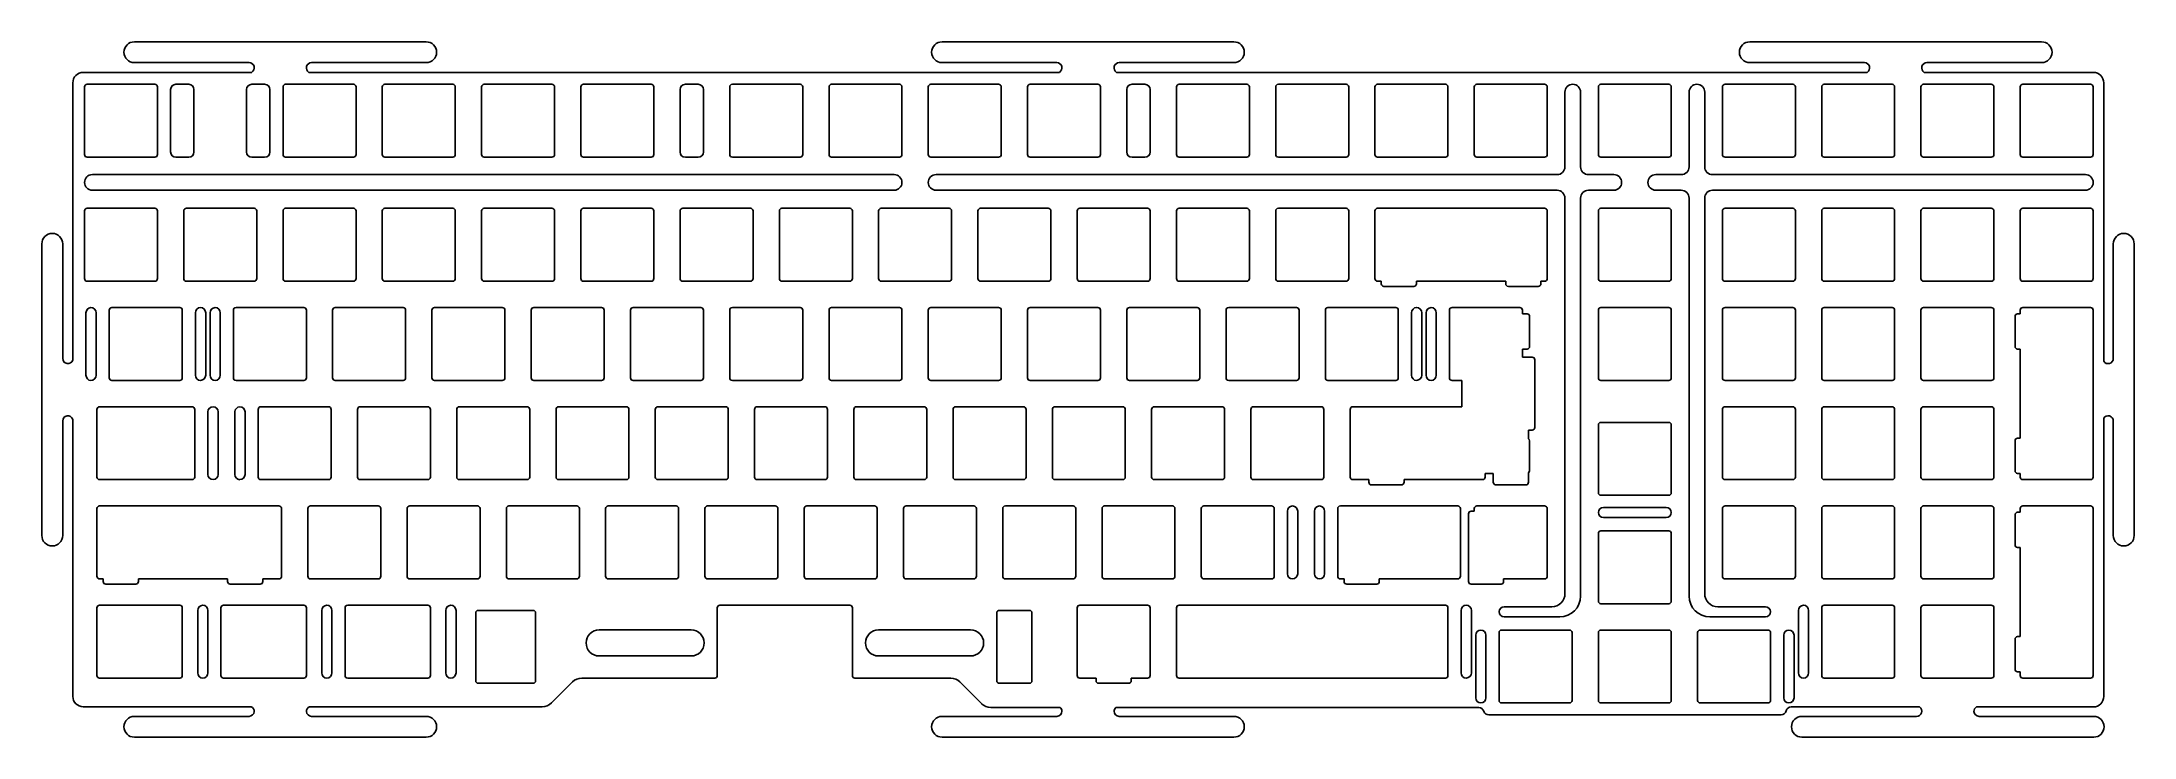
# Model space of a CAD drawing. Header units: millimetres. Extents: x -6 to 396, y -2 to 132.
import ezdxf

# ---------------------------------------------------------------- set-up
doc = ezdxf.new("R2010")
doc.units = ezdxf.units.MM
doc.header["$MEASUREMENT"] = 0

msp = doc.modelspace()

# ---------------------------------------------------------------- linework, layer by layer
at = {"color": 41, "true_color": 0xf4e5a7}
for p, q in [((67.98, 131.66), (11.98, 131.66)), ((222.98, 131.66), (166.98, 131.66)), ((377.98, 131.66), (321.98, 131.66)), ((2.17, 125.8), (34.49, 125.8)), ((33.98, 127.66), (11.98, 127.66)), ((45.48, 125.8), (189.49, 125.8)), ((67.98, 127.66), (45.98, 127.66)), ((188.98, 127.66), (166.98, 127.66)), ((200.48, 125.8), (344.49, 125.8)), ((222.98, 127.66), (200.98, 127.66)), ((343.98, 127.66), (321.98, 127.66)), ((355.48, 125.8), (387.91, 125.8)), ((377.98, 127.66), (355.98, 127.66)), ((0.17, 123.8), (0.17, 70.56)), ((2.41, 110.01), (2.41, 123.01)), ((2.91, 123.51), (15.91, 123.51)), ((16.41, 123.01), (16.41, 110.01)), ((18.93, 110.51), (18.93, 122.51)), ((19.93, 123.51), (22.41, 123.51)), ((23.41, 122.51), (23.41, 110.51)), ((33.51, 110.51), (33.51, 122.51)), ((34.51, 123.51), (36.98, 123.51)), ((37.98, 122.51), (37.98, 110.51)), ((40.51, 110.01), (40.51, 123.01)), ((41.01, 123.51), (54.01, 123.51)), ((54.51, 123.01), (54.51, 110.01)), ((59.56, 110.01), (59.56, 123.01)), ((60.06, 123.51), (73.06, 123.51)), ((73.56, 123.01), (73.56, 110.01)), ((78.61, 110.01), (78.61, 123.01)), ((79.11, 123.51), (92.11, 123.51)), ((92.61, 123.01), (92.61, 110.01)), ((97.66, 110.01), (97.66, 123.01)), ((98.16, 123.51), (111.16, 123.51)), ((111.66, 123.01), (111.66, 110.01)), ((116.71, 110.51), (116.71, 122.51)), ((117.71, 123.51), (120.18, 123.51)), ((121.18, 122.51), (121.18, 110.51)), ((126.23, 110.01), (126.23, 123.01)), ((126.73, 123.51), (139.73, 123.51)), ((140.23, 123.01), (140.23, 110.01)), ((145.28, 110.01), (145.28, 123.01)), ((145.78, 123.51), (158.78, 123.51)), ((159.28, 123.01), (159.28, 110.01)), ((164.33, 110.01), (164.33, 123.01)), ((164.83, 123.51), (177.83, 123.51)), ((178.33, 123.01), (178.33, 110.01)), ((183.38, 110.01), (183.38, 123.01)), ((183.88, 123.51), (196.88, 123.51)), ((197.38, 123.01), (197.38, 110.01)), ((202.43, 110.51), (202.43, 122.51)), ((203.43, 123.51), (205.91, 123.51)), ((206.91, 122.51), (206.91, 110.51)), ((211.96, 110.01), (211.96, 123.01)), ((212.46, 123.51), (225.46, 123.51)), ((225.96, 123.01), (225.96, 110.01)), ((231.01, 110.01), (231.01, 123.01)), ((231.51, 123.51), (244.51, 123.51)), ((245.01, 123.01), (245.01, 110.01)), ((250.06, 110.01), (250.06, 123.01)), ((250.56, 123.51), (263.56, 123.51)), ((264.06, 123.01), (264.06, 110.01)), ((269.11, 110.01), (269.11, 123.01)), ((269.61, 123.51), (282.61, 123.51)), ((283.11, 123.01), (283.11, 110.01)), ((286.51, 107.66), (286.51, 122.01)), ((289.51, 122.01), (289.51, 107.66)), ((292.92, 110.01), (292.92, 123.01)), ((293.42, 123.51), (306.42, 123.51)), ((306.92, 123.01), (306.92, 110.01)), ((310.33, 107.66), (310.33, 122.01)), ((313.33, 122.01), (313.33, 107.66)), ((316.73, 110.01), (316.73, 123.01)), ((317.23, 123.51), (330.23, 123.51)), ((330.73, 123.01), (330.73, 110.01)), ((335.78, 110.01), (335.78, 123.01)), ((336.28, 123.51), (349.28, 123.51)), ((349.78, 123.01), (349.78, 110.01)), ((354.83, 110.01), (354.83, 123.01)), ((355.33, 123.51), (368.33, 123.51)), ((368.83, 123.01), (368.83, 110.01)), ((373.88, 110.01), (373.88, 123.01)), ((374.38, 123.51), (387.38, 123.51)), ((387.88, 123.01), (387.88, 110.01)), ((389.91, 123.8), (389.91, 70.32)), ((15.91, 109.51), (2.91, 109.51)), ((22.41, 109.51), (19.93, 109.51)), ((36.98, 109.51), (34.51, 109.51)), ((54.01, 109.51), (41.01, 109.51)), ((73.06, 109.51), (60.06, 109.51)), ((92.11, 109.51), (79.11, 109.51)), ((111.16, 109.51), (98.16, 109.51)), ((120.18, 109.51), (117.71, 109.51)), ((139.73, 109.51), (126.73, 109.51)), ((158.78, 109.51), (145.78, 109.51)), ((177.83, 109.51), (164.83, 109.51)), ((196.88, 109.51), (183.88, 109.51)), ((205.91, 109.51), (203.43, 109.51)), ((225.46, 109.51), (212.46, 109.51)), ((244.51, 109.51), (231.51, 109.51)), ((263.56, 109.51), (250.56, 109.51)), ((282.61, 109.51), (269.61, 109.51)), ((306.42, 109.51), (293.42, 109.51)), ((330.23, 109.51), (317.23, 109.51)), ((349.28, 109.51), (336.28, 109.51)), ((368.33, 109.51), (355.33, 109.51)), ((387.38, 109.51), (374.38, 109.51)), ((3.91, 106.16), (157.78, 106.16)), ((165.83, 106.16), (285.01, 106.16)), ((291.01, 106.16), (295.89, 106.16)), ((303.94, 106.16), (308.83, 106.16)), ((314.83, 106.16), (386.38, 106.16)), ((157.78, 103.16), (3.91, 103.16)), ((285.01, 103.16), (165.83, 103.16)), ((286.51, 25.71), (286.51, 101.66)), ((289.51, 101.66), (289.51, 25.26)), ((295.89, 103.16), (291.01, 103.16)), ((308.83, 103.16), (303.94, 103.16)), ((310.33, 25.26), (310.33, 101.66)), ((313.33, 101.66), (313.33, 25.71)), ((386.38, 103.16), (314.83, 103.16)), ((2.41, 86.2), (2.41, 99.2)), ((2.91, 99.7), (15.91, 99.7)), ((16.41, 99.2), (16.41, 86.2)), ((21.46, 86.2), (21.46, 99.2)), ((21.96, 99.7), (34.96, 99.7)), ((35.46, 99.2), (35.46, 86.2)), ((40.51, 86.2), (40.51, 99.2)), ((41.01, 99.7), (54.01, 99.7)), ((54.51, 99.2), (54.51, 86.2)), ((59.56, 86.2), (59.56, 99.2)), ((60.06, 99.7), (73.06, 99.7)), ((73.56, 99.2), (73.56, 86.2)), ((78.61, 86.2), (78.61, 99.2)), ((79.11, 99.7), (92.11, 99.7)), ((92.61, 99.2), (92.61, 86.2)), ((97.66, 86.2), (97.66, 99.2)), ((98.16, 99.7), (111.16, 99.7)), ((111.66, 99.2), (111.66, 86.2)), ((116.71, 86.2), (116.71, 99.2)), ((117.21, 99.7), (130.21, 99.7)), ((130.71, 99.2), (130.71, 86.2)), ((135.76, 86.2), (135.76, 99.2)), ((136.26, 99.7), (149.26, 99.7)), ((149.76, 99.2), (149.76, 86.2)), ((154.81, 86.2), (154.81, 99.2)), ((155.31, 99.7), (168.31, 99.7)), ((168.81, 99.2), (168.81, 86.2)), ((173.86, 86.2), (173.86, 99.2)), ((174.36, 99.7), (187.36, 99.7)), ((187.86, 99.2), (187.86, 86.2)), ((192.91, 86.2), (192.91, 99.2)), ((193.41, 99.7), (206.41, 99.7)), ((206.91, 99.2), (206.91, 86.2)), ((211.96, 86.2), (211.96, 99.2)), ((212.46, 99.7), (225.46, 99.7)), ((225.96, 99.2), (225.96, 86.2)), ((231.01, 86.2), (231.01, 99.2)), ((231.51, 99.7), (244.51, 99.7)), ((245.01, 99.2), (245.01, 86.2)), ((250.06, 86.2), (250.06, 99.2)), ((250.56, 99.7), (282.61, 99.7)), ((283.11, 99.2), (283.11, 86.2)), ((292.92, 86.2), (292.92, 99.2)), ((293.42, 99.7), (306.42, 99.7)), ((306.92, 99.2), (306.92, 86.2)), ((316.73, 86.2), (316.73, 99.2)), ((317.23, 99.7), (330.23, 99.7)), ((330.73, 99.2), (330.73, 86.2)), ((335.78, 86.2), (335.78, 99.2)), ((336.28, 99.7), (349.28, 99.7)), ((349.78, 99.2), (349.78, 86.2)), ((354.83, 86.2), (354.83, 99.2)), ((355.33, 99.7), (368.33, 99.7)), ((368.83, 99.2), (368.83, 86.2)), ((373.88, 86.2), (373.88, 99.2)), ((374.38, 99.7), (387.38, 99.7)), ((387.88, 99.2), (387.88, 86.2)), ((-5.78, 92.87), (-5.78, 36.87)), ((-1.78, 70.87), (-1.78, 92.87)), ((391.75, 92.87), (391.75, 70.87)), ((395.75, 36.87), (395.75, 92.87)), ((15.91, 85.7), (2.91, 85.7)), ((34.96, 85.7), (21.96, 85.7)), ((54.01, 85.7), (41.01, 85.7)), ((73.06, 85.7), (60.06, 85.7)), ((92.11, 85.7), (79.11, 85.7)), ((111.16, 85.7), (98.16, 85.7)), ((130.21, 85.7), (117.21, 85.7)), ((149.26, 85.7), (136.26, 85.7)), ((168.31, 85.7), (155.31, 85.7)), ((187.36, 85.7), (174.36, 85.7)), ((206.41, 85.7), (193.41, 85.7)), ((225.46, 85.7), (212.46, 85.7)), ((244.51, 85.7), (231.51, 85.7)), ((251.27, 85.7), (250.56, 85.7)), ((251.27, 85.2), (251.27, 85.7)), ((257.52, 84.7), (251.77, 84.7)), ((258.02, 85.7), (258.02, 85.2)), ((275.15, 85.7), (258.02, 85.7)), ((275.15, 85.2), (275.15, 85.7)), ((281.4, 84.7), (275.65, 84.7)), ((282.61, 85.7), (281.9, 85.7)), ((281.9, 85.7), (281.9, 85.2)), ((306.42, 85.7), (293.42, 85.7)), ((330.23, 85.7), (317.23, 85.7)), ((349.28, 85.7), (336.28, 85.7)), ((368.33, 85.7), (355.33, 85.7)), ((387.38, 85.7), (374.38, 85.7)), ((7.67, 80.65), (20.67, 80.65)), ((31.48, 80.65), (44.48, 80.65)), ((50.53, 80.65), (63.53, 80.65)), ((69.58, 80.65), (82.58, 80.65)), ((88.63, 80.65), (101.63, 80.65)), ((107.68, 80.65), (120.68, 80.65)), ((126.73, 80.65), (139.73, 80.65)), ((145.78, 80.65), (158.78, 80.65)), ((164.83, 80.65), (177.83, 80.65)), ((183.88, 80.65), (196.88, 80.65)), ((202.93, 80.65), (215.93, 80.65)), ((221.98, 80.65), (234.98, 80.65)), ((241.03, 80.65), (254.03, 80.65)), ((264.84, 80.65), (277.84, 80.65)), ((293.42, 80.65), (306.42, 80.65)), ((317.23, 80.65), (330.23, 80.65)), ((336.28, 80.65), (349.28, 80.65)), ((355.33, 80.65), (368.33, 80.65)), ((374.38, 80.65), (387.38, 80.65)), ((2.69, 67.64), (2.69, 79.65)), ((4.64, 79.65), (4.64, 67.65)), ((7.17, 67.15), (7.17, 80.15)), ((21.17, 80.15), (21.17, 67.15)), ((23.69, 67.65), (23.69, 79.65)), ((25.67, 79.65), (25.67, 67.65)), ((26.51, 67.64), (26.51, 79.65)), ((28.46, 79.65), (28.46, 67.65)), ((30.98, 67.15), (30.98, 80.15)), ((44.98, 80.15), (44.98, 67.15)), ((50.03, 67.15), (50.03, 80.15)), ((64.03, 80.15), (64.03, 67.15)), ((69.08, 67.15), (69.08, 80.15)), ((83.08, 80.15), (83.08, 67.15)), ((88.13, 67.15), (88.13, 80.15)), ((102.13, 80.15), (102.13, 67.15)), ((107.18, 67.15), (107.18, 80.15)), ((121.18, 80.15), (121.18, 67.15)), ((126.23, 67.15), (126.23, 80.15)), ((140.23, 80.15), (140.23, 67.15)), ((145.28, 67.15), (145.28, 80.15)), ((159.28, 80.15), (159.28, 67.15)), ((164.33, 67.15), (164.33, 80.15)), ((178.33, 80.15), (178.33, 67.15)), ((183.38, 67.15), (183.38, 80.15)), ((197.38, 80.15), (197.38, 67.15)), ((202.43, 67.15), (202.43, 80.15)), ((216.43, 80.15), (216.43, 67.15)), ((221.48, 67.15), (221.48, 80.15)), ((235.48, 80.15), (235.48, 67.15)), ((240.53, 67.15), (240.53, 80.15)), ((254.53, 80.15), (254.53, 67.15)), ((257.06, 67.65), (257.06, 79.65)), ((259.03, 79.65), (259.03, 67.65)), ((259.87, 67.64), (259.87, 79.65)), ((261.82, 79.65), (261.82, 67.65)), ((264.34, 67.15), (264.34, 80.15)), ((278.34, 80.15), (278.34, 79.43)), ((278.34, 79.43), (279.23, 79.43)), ((279.73, 78.93), (279.73, 73.18)), ((292.92, 67.15), (292.92, 80.15)), ((306.92, 80.15), (306.92, 67.15)), ((316.73, 67.15), (316.73, 80.15)), ((330.73, 80.15), (330.73, 67.15)), ((335.78, 67.15), (335.78, 80.15)), ((349.78, 80.15), (349.78, 67.15)), ((354.83, 67.15), (354.83, 80.15)), ((368.83, 80.15), (368.83, 67.15)), ((372.88, 73.18), (372.88, 78.93)), ((373.38, 79.43), (373.88, 79.43)), ((373.88, 79.43), (373.88, 80.15)), ((387.88, 80.15), (387.88, 48.1)), ((278.34, 72.68), (278.34, 71.12)), ((279.23, 72.68), (278.34, 72.68)), ((373.88, 72.68), (373.38, 72.68)), ((373.88, 55.56), (373.88, 72.68)), ((278.34, 71.12), (280.23, 71.12)), ((280.73, 70.62), (280.73, 57.62)), ((20.67, 66.65), (7.67, 66.65)), ((44.48, 66.65), (31.48, 66.65)), ((63.53, 66.65), (50.53, 66.65)), ((82.58, 66.65), (69.58, 66.65)), ((101.63, 66.65), (88.63, 66.65)), ((120.68, 66.65), (107.68, 66.65)), ((139.73, 66.65), (126.73, 66.65)), ((158.78, 66.65), (145.78, 66.65)), ((177.83, 66.65), (164.83, 66.65)), ((196.88, 66.65), (183.88, 66.65)), ((215.93, 66.65), (202.93, 66.65)), ((234.98, 66.65), (221.98, 66.65)), ((254.03, 66.65), (241.03, 66.65)), ((266.73, 66.65), (264.84, 66.65)), ((266.73, 61.6), (266.73, 66.65)), ((306.42, 66.65), (293.42, 66.65)), ((330.23, 66.65), (317.23, 66.65)), ((349.28, 66.65), (336.28, 66.65)), ((368.33, 66.65), (355.33, 66.65)), ((4.79, 48.1), (4.79, 61.1)), ((5.29, 61.6), (23.05, 61.6)), ((23.55, 61.1), (23.55, 48.1)), ((26.08, 48.6), (26.08, 60.6)), ((28.05, 60.6), (28.05, 48.6)), ((31.27, 48.59), (31.27, 60.6)), ((33.22, 60.6), (33.22, 48.6)), ((35.74, 48.1), (35.74, 61.1)), ((36.24, 61.6), (49.24, 61.6)), ((49.74, 61.1), (49.74, 48.1)), ((54.79, 48.1), (54.79, 61.1)), ((55.29, 61.6), (68.29, 61.6)), ((68.79, 61.1), (68.79, 48.1)), ((73.84, 48.1), (73.84, 61.1)), ((74.34, 61.6), (87.34, 61.6)), ((87.84, 61.1), (87.84, 48.1)), ((92.89, 48.1), (92.89, 61.1)), ((93.39, 61.6), (106.39, 61.6)), ((106.89, 61.1), (106.89, 48.1)), ((111.94, 48.1), (111.94, 61.1)), ((112.44, 61.6), (125.44, 61.6)), ((125.94, 61.1), (125.94, 48.1)), ((130.99, 48.1), (130.99, 61.1)), ((131.49, 61.6), (144.49, 61.6)), ((144.99, 61.1), (144.99, 48.1)), ((150.04, 48.1), (150.04, 61.1)), ((150.54, 61.6), (163.54, 61.6)), ((164.04, 61.1), (164.04, 48.1)), ((169.09, 48.1), (169.09, 61.1)), ((169.59, 61.6), (182.59, 61.6)), ((183.09, 61.1), (183.09, 48.1)), ((188.14, 48.1), (188.14, 61.1)), ((188.64, 61.6), (201.64, 61.6)), ((202.14, 61.1), (202.14, 48.1)), ((207.19, 48.1), (207.19, 61.1)), ((207.69, 61.6), (220.69, 61.6)), ((221.19, 61.1), (221.19, 48.1)), ((226.24, 48.1), (226.24, 61.1)), ((226.74, 61.6), (239.74, 61.6)), ((240.24, 61.1), (240.24, 48.1)), ((245.29, 48.1), (245.29, 61.1)), ((245.79, 61.6), (266.73, 61.6)), ((316.73, 48.1), (316.73, 61.1)), ((317.23, 61.6), (330.23, 61.6)), ((330.73, 61.1), (330.73, 48.1)), ((335.78, 48.1), (335.78, 61.1)), ((336.28, 61.6), (349.28, 61.6)), ((349.78, 61.1), (349.78, 48.1)), ((354.83, 48.1), (354.83, 61.1)), ((355.33, 61.6), (368.33, 61.6)), ((368.83, 61.1), (368.83, 48.1)), ((-1.78, 36.87), (-1.78, 58.87)), ((0.17, 59.18), (0.17, 6)), ((280.23, 57.12), (279.51, 57.12)), ((279.51, 57.12), (279.51, 55.47)), ((292.92, 45.1), (292.92, 58.1)), ((293.42, 58.6), (306.42, 58.6)), ((306.92, 58.1), (306.92, 45.1)), ((389.91, 59.41), (389.91, 5.96)), ((391.75, 58.87), (391.75, 36.87)), ((279.73, 55.06), (279.73, 49.31)), ((372.88, 49.31), (372.88, 55.06)), ((373.38, 55.56), (373.88, 55.56)), ((272.76, 48.81), (271.2, 48.81)), ((271.2, 48.81), (271.2, 48.1)), ((272.76, 47.1), (272.76, 48.81)), ((279.51, 48.9), (279.51, 47.1)), ((373.88, 48.81), (373.38, 48.81)), ((373.88, 48.1), (373.88, 48.81)), ((23.05, 47.6), (5.29, 47.6)), ((49.24, 47.6), (36.24, 47.6)), ((68.29, 47.6), (55.29, 47.6)), ((87.34, 47.6), (74.34, 47.6)), ((106.39, 47.6), (93.39, 47.6)), ((125.44, 47.6), (112.44, 47.6)), ((144.49, 47.6), (131.49, 47.6)), ((163.54, 47.6), (150.54, 47.6)), ((182.59, 47.6), (169.59, 47.6)), ((201.64, 47.6), (188.64, 47.6)), ((220.69, 47.6), (207.69, 47.6)), ((239.74, 47.6), (226.74, 47.6)), ((248.89, 47.6), (245.79, 47.6)), ((248.89, 47.1), (248.89, 47.6)), ((255.14, 46.6), (249.39, 46.6)), ((270.7, 47.6), (255.64, 47.6)), ((255.64, 47.6), (255.64, 47.1)), ((279.01, 46.6), (273.26, 46.6)), ((306.42, 44.6), (293.42, 44.6)), ((330.23, 47.6), (317.23, 47.6)), ((349.28, 47.6), (336.28, 47.6)), ((368.33, 47.6), (355.33, 47.6)), ((387.38, 47.6), (374.38, 47.6)), ((4.79, 29.05), (4.79, 42.05)), ((5.29, 42.55), (39.72, 42.55)), ((40.22, 42.05), (40.22, 29.05)), ((45.27, 29.05), (45.27, 42.05)), ((45.77, 42.55), (58.77, 42.55)), ((59.27, 42.05), (59.27, 29.05)), ((64.32, 29.05), (64.32, 42.05)), ((64.82, 42.55), (77.82, 42.55)), ((78.32, 42.05), (78.32, 29.05)), ((83.37, 29.05), (83.37, 42.05)), ((83.87, 42.55), (96.87, 42.55)), ((97.37, 42.05), (97.37, 29.05)), ((102.42, 29.05), (102.42, 42.05)), ((102.92, 42.55), (115.92, 42.55)), ((116.42, 42.05), (116.42, 29.05)), ((121.47, 29.05), (121.47, 42.05)), ((121.97, 42.55), (134.97, 42.55)), ((135.47, 42.05), (135.47, 29.05)), ((140.52, 29.05), (140.52, 42.05)), ((141.02, 42.55), (154.02, 42.55)), ((154.52, 42.05), (154.52, 29.05)), ((159.57, 29.05), (159.57, 42.05)), ((160.07, 42.55), (173.07, 42.55)), ((173.57, 42.05), (173.57, 29.05)), ((178.62, 29.05), (178.62, 42.05)), ((179.12, 42.55), (192.12, 42.55)), ((192.62, 42.05), (192.62, 29.05)), ((197.67, 29.05), (197.67, 42.05)), ((198.17, 42.55), (211.17, 42.55)), ((211.67, 42.05), (211.67, 29.05)), ((216.72, 29.05), (216.72, 42.05)), ((217.22, 42.55), (230.22, 42.55)), ((230.72, 42.05), (230.72, 29.05)), ((233.24, 29.55), (233.24, 41.55)), ((235.22, 41.55), (235.22, 29.55)), ((238.44, 29.54), (238.44, 41.55)), ((240.39, 41.55), (240.39, 29.55)), ((242.91, 29.05), (242.91, 42.05)), ((243.41, 42.55), (265.94, 42.55)), ((266.44, 42.05), (266.44, 29.05)), ((268, 28.05), (268, 41.05)), ((268.5, 41.55), (269.11, 41.55)), ((269.11, 41.55), (269.11, 42.05)), ((269.61, 42.55), (282.61, 42.55)), ((283.11, 42.05), (283.11, 29.05)), ((293.92, 42.26), (305.92, 42.26)), ((305.92, 40.31), (293.92, 40.31)), ((316.73, 29.05), (316.73, 42.05)), ((317.23, 42.55), (330.23, 42.55)), ((330.73, 42.05), (330.73, 29.05)), ((335.78, 29.05), (335.78, 42.05)), ((336.28, 42.55), (349.28, 42.55)), ((349.78, 42.05), (349.78, 29.05)), ((354.83, 29.05), (354.83, 42.05)), ((355.33, 42.55), (368.33, 42.55)), ((368.83, 42.05), (368.83, 29.05)), ((372.88, 35.08), (372.88, 40.83)), ((373.38, 41.33), (373.88, 41.33)), ((373.88, 41.33), (373.88, 42.05)), ((374.38, 42.55), (387.38, 42.55)), ((387.88, 42.05), (387.88, 10)), ((292.92, 24.28), (292.92, 37.28)), ((293.42, 37.78), (306.42, 37.78)), ((306.92, 37.28), (306.92, 24.28)), ((373.88, 34.58), (373.38, 34.58)), ((373.88, 17.46), (373.88, 34.58)), ((6, 28.55), (5.29, 28.55)), ((6, 28.05), (6, 28.55)), ((29.88, 28.55), (12.75, 28.55)), ((12.75, 28.55), (12.75, 28.05)), ((29.88, 28.05), (29.88, 28.55)), ((36.63, 28.55), (36.63, 28.05)), ((39.72, 28.55), (36.63, 28.55)), ((58.77, 28.55), (45.77, 28.55)), ((77.82, 28.55), (64.82, 28.55)), ((96.87, 28.55), (83.87, 28.55)), ((115.92, 28.55), (102.92, 28.55)), ((134.97, 28.55), (121.97, 28.55)), ((154.02, 28.55), (141.02, 28.55)), ((173.07, 28.55), (160.07, 28.55)), ((192.12, 28.55), (179.12, 28.55)), ((211.17, 28.55), (198.17, 28.55)), ((230.22, 28.55), (217.22, 28.55)), ((244.13, 28.55), (243.41, 28.55)), ((244.13, 28.05), (244.13, 28.55)), ((250.88, 28.55), (250.88, 28.05)), ((265.94, 28.55), (250.88, 28.55)), ((274.75, 28.55), (274.75, 28.05)), ((282.61, 28.55), (274.75, 28.55)), ((330.23, 28.55), (317.23, 28.55)), ((349.28, 28.55), (336.28, 28.55)), ((368.33, 28.55), (355.33, 28.55)), ((12.25, 27.55), (6.5, 27.55)), ((36.13, 27.55), (30.38, 27.55)), ((250.38, 27.55), (244.63, 27.55)), ((274.25, 27.55), (268.5, 27.55)), ((4.79, 10), (4.79, 23)), ((5.29, 23.5), (20.67, 23.5)), ((21.17, 23), (21.17, 10)), ((24.13, 10.49), (24.13, 22.5)), ((26.08, 22.5), (26.08, 10.5)), ((28.6, 10), (28.6, 23)), ((29.1, 23.5), (44.48, 23.5)), ((44.98, 23), (44.98, 10)), ((47.94, 10.49), (47.94, 22.5)), ((49.89, 22.5), (49.89, 10.5)), ((52.41, 10), (52.41, 23)), ((52.91, 23.5), (68.29, 23.5)), ((68.79, 23), (68.79, 10)), ((71.75, 10.49), (71.75, 22.5)), ((73.7, 22.5), (73.7, 10.5)), ((77.48, 9), (77.48, 22)), ((77.98, 22.5), (88.48, 22.5)), ((88.98, 22), (88.98, 9)), ((123.85, 10), (123.85, 23)), ((124.35, 23.5), (149.26, 23.5)), ((149.76, 23), (149.76, 10)), ((177.48, 9), (177.48, 22)), ((177.98, 22.5), (183.73, 22.5)), ((184.23, 22), (184.23, 9)), ((192.91, 10), (192.91, 23)), ((193.41, 23.5), (206.41, 23.5)), ((206.91, 23), (206.91, 10)), ((211.96, 10), (211.96, 23)), ((212.46, 23.5), (263.56, 23.5)), ((264.06, 23), (264.06, 10)), ((266.58, 10.5), (266.58, 22.5)), ((268.56, 22.5), (268.56, 10.5)), ((274.87, 23.21), (284.01, 23.21)), ((285.51, 21.26), (274.87, 21.26)), ((306.42, 23.78), (293.42, 23.78)), ((324.97, 21.26), (314.33, 21.26)), ((315.83, 23.21), (324.97, 23.21)), ((331.31, 10.49), (331.31, 22.5)), ((333.26, 22.5), (333.26, 10.5)), ((335.78, 10), (335.78, 23)), ((336.28, 23.5), (349.28, 23.5)), ((349.78, 23), (349.78, 10)), ((354.83, 10), (354.83, 23)), ((355.33, 23.5), (368.33, 23.5)), ((368.83, 23), (368.83, 10)), ((101.16, 18.75), (118.83, 18.75)), ((154.78, 18.75), (172.45, 18.75)), ((269.39, 5.73), (269.39, 17.73)), ((271.34, 17.73), (271.34, 5.73)), ((273.87, 5.23), (273.87, 18.23)), ((274.37, 18.73), (287.37, 18.73)), ((287.87, 18.23), (287.87, 5.23)), ((292.92, 5.23), (292.92, 18.23)), ((293.42, 18.73), (306.42, 18.73)), ((306.92, 18.23), (306.92, 5.23)), ((311.97, 5.23), (311.97, 18.23)), ((312.47, 18.73), (325.47, 18.73)), ((325.97, 18.23), (325.97, 5.23)), ((328.49, 5.73), (328.49, 17.73)), ((330.47, 17.73), (330.47, 5.73)), ((372.88, 11.21), (372.88, 16.96)), ((373.38, 17.46), (373.88, 17.46)), ((118.83, 13.75), (101.16, 13.75)), ((172.45, 13.75), (154.78, 13.75)), ((20.67, 9.5), (5.29, 9.5)), ((44.48, 9.5), (29.1, 9.5)), ((68.29, 9.5), (52.91, 9.5)), ((88.48, 8.5), (77.98, 8.5)), ((96.05, 8.76), (92.02, 4.73)), ((97.82, 9.5), (123.35, 9.5)), ((150.26, 9.5), (168.64, 9.5)), ((174.57, 4.6), (170.4, 8.76)), ((183.73, 8.5), (177.98, 8.5)), ((196.53, 9.5), (193.41, 9.5)), ((196.53, 9), (196.53, 9.5)), ((202.78, 8.5), (197.03, 8.5)), ((203.28, 9.5), (203.28, 9)), ((206.41, 9.5), (203.28, 9.5)), ((263.56, 9.5), (212.46, 9.5)), ((349.28, 9.5), (336.28, 9.5)), ((368.33, 9.5), (355.33, 9.5)), ((373.88, 10.71), (373.38, 10.71)), ((373.88, 10), (373.88, 10.71)), ((387.38, 9.5), (374.38, 9.5)), ((287.37, 4.73), (274.37, 4.73)), ((306.42, 4.73), (293.42, 4.73)), ((325.47, 4.73), (312.47, 4.73)), ((34.36, 4), (2.17, 4)), ((33.99, 2.16), (11.98, 2.16)), ((90.25, 4), (45.6, 4)), ((67.98, 2.16), (45.98, 2.16)), ((188.98, 2.16), (166.98, 2.16)), ((189.6, 3.86), (176.34, 3.86)), ((269.96, 3.86), (200.37, 3.86)), ((222.98, 2.16), (200.98, 2.16)), ((271.88, 2.44), (327.98, 2.44)), ((354.58, 3.96), (329.92, 3.96)), ((353.98, 2.16), (331.98, 2.16)), ((387.91, 3.96), (365.52, 3.96)), ((387.98, 2.16), (365.98, 2.16)), ((11.98, -1.84), (67.98, -1.84)), ((166.98, -1.84), (222.98, -1.84)), ((331.98, -1.84), (387.98, -1.84))]:
    msp.add_line(p, q, dxfattribs=at)
for centre, radius, start, end in [((11.98, 129.66), 2, 90, 270), ((67.98, 129.66), 2, 270, 90), ((166.98, 129.66), 2, 90, 270), ((222.98, 129.66), 2, 270, 90), ((321.98, 129.66), 2, 90, 270), ((377.98, 129.66), 2, 270, 90), ((2.17, 123.8), 2, 90, 180), ((33.98, 126.66), 1, 300.1379, 90), ((45.98, 126.66), 1, 90, 239.8621), ((188.98, 126.66), 1, 300.1379, 90), ((200.98, 126.66), 1, 90, 239.8621), ((343.98, 126.66), 1, 300.1379, 90), ((355.98, 126.66), 1, 90, 239.8621), ((387.91, 123.8), 2, 360, 90), ((2.91, 123.01), 0.5, 90, 180), ((15.91, 123.01), 0.5, 360, 90), ((19.93, 122.51), 1, 90, 180), ((22.41, 122.51), 1, 0, 90), ((34.51, 122.51), 1, 90, 180), ((36.98, 122.51), 1, 0, 90), ((41.01, 123.01), 0.5, 90, 180), ((54.01, 123.01), 0.5, 0, 90), ((60.06, 123.01), 0.5, 90, 180), ((73.06, 123.01), 0.5, 0, 90), ((79.11, 123.01), 0.5, 90, 180), ((92.11, 123.01), 0.5, 0, 90), ((98.16, 123.01), 0.5, 90, 180), ((111.16, 123.01), 0.5, 0, 90), ((117.71, 122.51), 1, 90, 180), ((120.18, 122.51), 1, 0, 90), ((126.73, 123.01), 0.5, 90, 180), ((139.73, 123.01), 0.5, 0, 90), ((145.78, 123.01), 0.5, 90, 180), ((158.78, 123.01), 0.5, 0, 90), ((164.83, 123.01), 0.5, 90, 180), ((177.83, 123.01), 0.5, 0, 90), ((183.88, 123.01), 0.5, 90, 180), ((196.88, 123.01), 0.5, 0, 90), ((203.43, 122.51), 1, 90, 180), ((205.91, 122.51), 1, 0, 90), ((212.46, 123.01), 0.5, 90, 180), ((225.46, 123.01), 0.5, 0, 90), ((231.51, 123.01), 0.5, 90, 180), ((244.51, 123.01), 0.5, 0, 90), ((250.56, 123.01), 0.5, 90, 180), ((263.56, 123.01), 0.5, 0, 90), ((269.61, 123.01), 0.5, 90, 180), ((282.61, 123.01), 0.5, 0, 90), ((288.01, 122.01), 1.5, 360, 180), ((293.42, 123.01), 0.5, 90, 180), ((306.42, 123.01), 0.5, 360, 90), ((311.83, 122.01), 1.5, 360, 180), ((317.23, 123.01), 0.5, 90, 180), ((330.23, 123.01), 0.5, 360, 90), ((336.28, 123.01), 0.5, 90, 180), ((349.28, 123.01), 0.5, 360, 90), ((355.33, 123.01), 0.5, 90, 180), ((368.33, 123.01), 0.5, 360, 90), ((374.38, 123.01), 0.5, 90, 180), ((387.38, 123.01), 0.5, 360, 90), ((2.91, 110.01), 0.5, 180, 270), ((15.91, 110.01), 0.5, 270, 360), ((19.93, 110.51), 1, 180, 270), ((22.41, 110.51), 1, 270, 0), ((34.51, 110.51), 1, 180, 270), ((36.98, 110.51), 1, 270, 0), ((41.01, 110.01), 0.5, 180, 270), ((54.01, 110.01), 0.5, 270, 360), ((60.06, 110.01), 0.5, 180, 270), ((73.06, 110.01), 0.5, 270, 360), ((79.11, 110.01), 0.5, 180, 270), ((92.11, 110.01), 0.5, 270, 360), ((98.16, 110.01), 0.5, 180, 270), ((111.16, 110.01), 0.5, 270, 360), ((117.71, 110.51), 1, 180, 270), ((120.18, 110.51), 1, 270, 0), ((126.73, 110.01), 0.5, 180, 270), ((139.73, 110.01), 0.5, 270, 360), ((145.78, 110.01), 0.5, 180, 270), ((158.78, 110.01), 0.5, 270, 360), ((164.83, 110.01), 0.5, 180, 270), ((177.83, 110.01), 0.5, 270, 360), ((183.88, 110.01), 0.5, 180, 270), ((196.88, 110.01), 0.5, 270, 360), ((203.43, 110.51), 1, 180, 270), ((205.91, 110.51), 1, 270, 0), ((212.46, 110.01), 0.5, 180, 270), ((225.46, 110.01), 0.5, 270, 360), ((231.51, 110.01), 0.5, 180, 270), ((244.51, 110.01), 0.5, 270, 360), ((250.56, 110.01), 0.5, 180, 270), ((263.56, 110.01), 0.5, 270, 360), ((269.61, 110.01), 0.5, 180, 270), ((282.61, 110.01), 0.5, 270, 360), ((293.42, 110.01), 0.5, 180, 270), ((306.42, 110.01), 0.5, 270, 360), ((317.23, 110.01), 0.5, 180, 270), ((330.23, 110.01), 0.5, 270, 360), ((336.28, 110.01), 0.5, 180, 270), ((349.28, 110.01), 0.5, 270, 360), ((355.33, 110.01), 0.5, 180, 270), ((368.33, 110.01), 0.5, 270, 360), ((374.38, 110.01), 0.5, 180, 270), ((387.38, 110.01), 0.5, 270, 360), ((3.91, 104.66), 1.5, 90, 270), ((157.78, 104.66), 1.5, 270, 90), ((165.83, 104.66), 1.5, 90, 270), ((285.01, 107.66), 1.5, 270, 0), ((291.01, 107.66), 1.5, 180, 270), ((295.89, 104.66), 1.5, 270, 90), ((303.94, 104.66), 1.5, 90, 270), ((308.83, 107.66), 1.5, 270, 0), ((314.83, 107.66), 1.5, 180, 270), ((386.38, 104.66), 1.5, 270, 90), ((285.01, 101.66), 1.5, 360, 90), ((291.01, 101.66), 1.5, 90, 180), ((308.83, 101.66), 1.5, 360, 90), ((314.83, 101.66), 1.5, 90, 180), ((2.91, 99.2), 0.5, 90, 180), ((15.91, 99.2), 0.5, 0, 90), ((21.96, 99.2), 0.5, 90, 180), ((34.96, 99.2), 0.5, 0, 90), ((41.01, 99.2), 0.5, 90, 180), ((54.01, 99.2), 0.5, 0, 90), ((60.06, 99.2), 0.5, 90, 180), ((73.06, 99.2), 0.5, 0, 90), ((79.11, 99.2), 0.5, 90, 180), ((92.11, 99.2), 0.5, 0, 90), ((98.16, 99.2), 0.5, 90, 180), ((111.16, 99.2), 0.5, 0, 90), ((117.21, 99.2), 0.5, 90, 180), ((130.21, 99.2), 0.5, 0, 90), ((136.26, 99.2), 0.5, 90, 180), ((149.26, 99.2), 0.5, 0, 90), ((155.31, 99.2), 0.5, 90, 180), ((168.31, 99.2), 0.5, 0, 90), ((174.36, 99.2), 0.5, 90, 180), ((187.36, 99.2), 0.5, 0, 90), ((193.41, 99.2), 0.5, 90, 180), ((206.41, 99.2), 0.5, 0, 90), ((212.46, 99.2), 0.5, 90, 180), ((225.46, 99.2), 0.5, 0, 90), ((231.51, 99.2), 0.5, 90, 180), ((244.51, 99.2), 0.5, 0, 90), ((250.56, 99.2), 0.5, 90, 180), ((282.61, 99.2), 0.5, 0, 90), ((293.42, 99.2), 0.5, 90, 180), ((306.42, 99.2), 0.5, 0, 90), ((317.23, 99.2), 0.5, 90, 180), ((330.23, 99.2), 0.5, 0, 90), ((336.28, 99.2), 0.5, 90, 180), ((349.28, 99.2), 0.5, 0, 90), ((355.33, 99.2), 0.5, 90, 180), ((368.33, 99.2), 0.5, 0, 90), ((374.38, 99.2), 0.5, 90, 180), ((387.38, 99.2), 0.5, 0, 90), ((-3.78, 92.87), 2, 0, 180), ((393.75, 92.87), 2, 0, 180), ((2.91, 86.2), 0.5, 180, 270), ((15.91, 86.2), 0.5, 270, 0), ((21.96, 86.2), 0.5, 180, 270), ((34.96, 86.2), 0.5, 270, 0), ((41.01, 86.2), 0.5, 180, 270), ((54.01, 86.2), 0.5, 270, 0), ((60.06, 86.2), 0.5, 180, 270), ((73.06, 86.2), 0.5, 270, 0), ((79.11, 86.2), 0.5, 180, 270), ((92.11, 86.2), 0.5, 270, 0), ((98.16, 86.2), 0.5, 180, 270), ((111.16, 86.2), 0.5, 270, 0), ((117.21, 86.2), 0.5, 180, 270), ((130.21, 86.2), 0.5, 270, 0), ((136.26, 86.2), 0.5, 180, 270), ((149.26, 86.2), 0.5, 270, 0), ((155.31, 86.2), 0.5, 180, 270), ((168.31, 86.2), 0.5, 270, 0), ((174.36, 86.2), 0.5, 180, 270), ((187.36, 86.2), 0.5, 270, 0), ((193.41, 86.2), 0.5, 180, 270), ((206.41, 86.2), 0.5, 270, 0), ((212.46, 86.2), 0.5, 180, 270), ((225.46, 86.2), 0.5, 270, 0), ((231.51, 86.2), 0.5, 180, 270), ((244.51, 86.2), 0.5, 270, 0), ((250.56, 86.2), 0.5, 180, 270), ((251.77, 85.2), 0.5, 180, 270), ((257.52, 85.2), 0.5, 270, 0), ((275.65, 85.2), 0.5, 180, 270), ((281.4, 85.2), 0.5, 270, 0), ((282.61, 86.2), 0.5, 270, 0), ((293.42, 86.2), 0.5, 180, 270), ((306.42, 86.2), 0.5, 270, 0), ((317.23, 86.2), 0.5, 180, 270), ((330.23, 86.2), 0.5, 270, 0), ((336.28, 86.2), 0.5, 180, 270), ((349.28, 86.2), 0.5, 270, 0), ((355.33, 86.2), 0.5, 180, 270), ((368.33, 86.2), 0.5, 270, 0), ((374.38, 86.2), 0.5, 180, 270), ((387.38, 86.2), 0.5, 270, 0), ((3.69, 79.65), 1, 92.8662, 180), ((3.64, 79.65), 1, 0, 90), ((7.67, 80.15), 0.5, 90, 180), ((20.67, 80.15), 0.5, 360, 90), ((24.69, 79.65), 1, 90, 180), ((24.67, 79.65), 1, 0, 88.5673), ((27.51, 79.65), 1, 92.8662, 180), ((27.46, 79.65), 1, 0, 90), ((31.48, 80.15), 0.5, 90, 180), ((44.48, 80.15), 0.5, 360, 90), ((50.53, 80.15), 0.5, 90, 180), ((63.53, 80.15), 0.5, 360, 90), ((69.58, 80.15), 0.5, 90, 180), ((82.58, 80.15), 0.5, 360, 90), ((88.63, 80.15), 0.5, 90, 180), ((101.63, 80.15), 0.5, 360, 90), ((107.68, 80.15), 0.5, 90, 180), ((120.68, 80.15), 0.5, 360, 90), ((126.73, 80.15), 0.5, 90, 180), ((139.73, 80.15), 0.5, 360, 90), ((145.78, 80.15), 0.5, 90, 180), ((158.78, 80.15), 0.5, 360, 90), ((164.83, 80.15), 0.5, 90, 180), ((177.83, 80.15), 0.5, 360, 90), ((183.88, 80.15), 0.5, 90, 180), ((196.88, 80.15), 0.5, 360, 90), ((202.93, 80.15), 0.5, 90, 180), ((215.93, 80.15), 0.5, 360, 90), ((221.98, 80.15), 0.5, 90, 180), ((234.98, 80.15), 0.5, 360, 90), ((241.03, 80.15), 0.5, 90, 180), ((254.03, 80.15), 0.5, 360, 90), ((258.06, 79.65), 1, 90, 180), ((258.03, 79.65), 1, 0, 88.5673), ((260.87, 79.65), 1, 92.8662, 180), ((260.82, 79.65), 1, 0, 90), ((264.84, 80.15), 0.5, 90, 180), ((277.84, 80.15), 0.5, 360, 90), ((293.42, 80.15), 0.5, 90, 180), ((306.42, 80.15), 0.5, 0, 90), ((317.23, 80.15), 0.5, 90, 180), ((330.23, 80.15), 0.5, 360, 90), ((336.28, 80.15), 0.5, 90, 180), ((349.28, 80.15), 0.5, 360, 90), ((355.33, 80.15), 0.5, 90, 180), ((368.33, 80.15), 0.5, 360, 90), ((374.38, 80.15), 0.5, 90, 180), ((387.38, 80.15), 0.5, 360, 90), ((279.23, 78.93), 0.5, 360, 90), ((373.38, 78.93), 0.5, 90, 180), ((279.23, 73.18), 0.5, 270, 0), ((373.38, 73.18), 0.5, 180, 270), ((-0.78, 70.87), 1, 180, 342.0412), ((280.23, 70.62), 0.5, 360, 90), ((390.75, 70.87), 1, 212.9947, 0), ((3.69, 67.64), 1, 180, 267.1338), ((3.64, 67.65), 1, 270, 360), ((7.67, 67.15), 0.5, 180, 270), ((20.67, 67.15), 0.5, 270, 360), ((24.69, 67.65), 1, 180, 270), ((24.67, 67.65), 1, 271.4327, 360), ((27.51, 67.64), 1, 180, 267.1338), ((27.46, 67.65), 1, 270, 360), ((31.48, 67.15), 0.5, 180, 270), ((44.48, 67.15), 0.5, 270, 360), ((50.53, 67.15), 0.5, 180, 270), ((63.53, 67.15), 0.5, 270, 360), ((69.58, 67.15), 0.5, 180, 270), ((82.58, 67.15), 0.5, 270, 360), ((88.63, 67.15), 0.5, 180, 270), ((101.63, 67.15), 0.5, 270, 360), ((107.68, 67.15), 0.5, 180, 270), ((120.68, 67.15), 0.5, 270, 360), ((126.73, 67.15), 0.5, 180, 270), ((139.73, 67.15), 0.5, 270, 360), ((145.78, 67.15), 0.5, 180, 270), ((158.78, 67.15), 0.5, 270, 360), ((164.83, 67.15), 0.5, 180, 270), ((177.83, 67.15), 0.5, 270, 360), ((183.88, 67.15), 0.5, 180, 270), ((196.88, 67.15), 0.5, 270, 360), ((202.93, 67.15), 0.5, 180, 270), ((215.93, 67.15), 0.5, 270, 360), ((221.98, 67.15), 0.5, 180, 270), ((234.98, 67.15), 0.5, 270, 360), ((241.03, 67.15), 0.5, 180, 270), ((254.03, 67.15), 0.5, 270, 360), ((258.06, 67.65), 1, 180, 270), ((258.03, 67.65), 1, 271.4327, 0), ((260.87, 67.64), 1, 180, 267.1338), ((260.82, 67.65), 1, 270, 0), ((264.84, 67.15), 0.5, 180, 270), ((293.42, 67.15), 0.5, 180, 270), ((306.42, 67.15), 0.5, 270, 0), ((317.23, 67.15), 0.5, 180, 270), ((330.23, 67.15), 0.5, 270, 360), ((336.28, 67.15), 0.5, 180, 270), ((349.28, 67.15), 0.5, 270, 360), ((355.33, 67.15), 0.5, 180, 270), ((368.33, 67.15), 0.5, 270, 360), ((5.29, 61.1), 0.5, 90, 180), ((23.05, 61.1), 0.5, 0, 90), ((27.08, 60.6), 1, 90, 180), ((27.05, 60.6), 1, 360, 88.5673), ((32.27, 60.6), 1, 92.8662, 180), ((32.22, 60.6), 1, 0, 90), ((36.24, 61.1), 0.5, 90, 180), ((49.24, 61.1), 0.5, 0, 90), ((55.29, 61.1), 0.5, 90, 180), ((68.29, 61.1), 0.5, 0, 90), ((74.34, 61.1), 0.5, 90, 180), ((87.34, 61.1), 0.5, 0, 90), ((93.39, 61.1), 0.5, 90, 180), ((106.39, 61.1), 0.5, 0, 90), ((112.44, 61.1), 0.5, 90, 180), ((125.44, 61.1), 0.5, 0, 90), ((131.49, 61.1), 0.5, 90, 180), ((144.49, 61.1), 0.5, 0, 90), ((150.54, 61.1), 0.5, 90, 180), ((163.54, 61.1), 0.5, 0, 90), ((169.59, 61.1), 0.5, 90, 180), ((182.59, 61.1), 0.5, 0, 90), ((188.64, 61.1), 0.5, 90, 180), ((201.64, 61.1), 0.5, 0, 90), ((207.69, 61.1), 0.5, 90, 180), ((220.69, 61.1), 0.5, 0, 90), ((226.74, 61.1), 0.5, 90, 180), ((239.74, 61.1), 0.5, 0, 90), ((245.79, 61.1), 0.5, 90, 180), ((317.23, 61.1), 0.5, 90, 180), ((330.23, 61.1), 0.5, 0, 90), ((336.28, 61.1), 0.5, 90, 180), ((349.28, 61.1), 0.5, 0, 90), ((355.33, 61.1), 0.5, 90, 180), ((368.33, 61.1), 0.5, 0, 90), ((-0.78, 58.87), 1, 17.9588, 180), ((280.23, 57.62), 0.5, 270, 360), ((293.42, 58.1), 0.5, 90, 180), ((306.42, 58.1), 0.5, 0, 90), ((390.75, 58.87), 1, 0, 147.0053), ((279.23, 55.06), 0.5, 360, 54.8303), ((373.38, 55.06), 0.5, 90, 180), ((27.08, 48.6), 1, 180, 270), ((27.05, 48.6), 1, 271.4327, 360), ((32.27, 48.59), 1, 180, 267.1338), ((32.22, 48.6), 1, 270, 360), ((279.23, 49.31), 0.5, 305.1697, 360), ((373.38, 49.31), 0.5, 180, 270), ((5.29, 48.1), 0.5, 180, 270), ((23.05, 48.1), 0.5, 270, 360), ((36.24, 48.1), 0.5, 180, 270), ((49.24, 48.1), 0.5, 270, 360), ((55.29, 48.1), 0.5, 180, 270), ((68.29, 48.1), 0.5, 270, 360), ((74.34, 48.1), 0.5, 180, 270), ((87.34, 48.1), 0.5, 270, 360), ((93.39, 48.1), 0.5, 180, 270), ((106.39, 48.1), 0.5, 270, 360), ((112.44, 48.1), 0.5, 180, 270), ((125.44, 48.1), 0.5, 270, 360), ((131.49, 48.1), 0.5, 180, 270), ((144.49, 48.1), 0.5, 270, 360), ((150.54, 48.1), 0.5, 180, 270), ((163.54, 48.1), 0.5, 270, 360), ((169.59, 48.1), 0.5, 180, 270), ((182.59, 48.1), 0.5, 270, 360), ((188.64, 48.1), 0.5, 180, 270), ((201.64, 48.1), 0.5, 270, 360), ((207.69, 48.1), 0.5, 180, 270), ((220.69, 48.1), 0.5, 270, 360), ((226.74, 48.1), 0.5, 180, 270), ((239.74, 48.1), 0.5, 270, 360), ((245.79, 48.1), 0.5, 180, 270), ((249.39, 47.1), 0.5, 180, 270), ((255.14, 47.1), 0.5, 270, 360), ((270.7, 48.1), 0.5, 270, 360), ((273.26, 47.1), 0.5, 180, 270), ((279.01, 47.1), 0.5, 270, 360), ((293.42, 45.1), 0.5, 180, 270), ((306.42, 45.1), 0.5, 270, 0), ((317.23, 48.1), 0.5, 180, 270), ((330.23, 48.1), 0.5, 270, 360), ((336.28, 48.1), 0.5, 180, 270), ((349.28, 48.1), 0.5, 270, 360), ((355.33, 48.1), 0.5, 180, 270), ((368.33, 48.1), 0.5, 270, 360), ((374.38, 48.1), 0.5, 180, 270), ((387.38, 48.1), 0.5, 270, 360), ((5.29, 42.05), 0.5, 90, 180), ((39.72, 42.05), 0.5, 360, 90), ((45.77, 42.05), 0.5, 90, 180), ((58.77, 42.05), 0.5, 360, 90), ((64.82, 42.05), 0.5, 90, 180), ((77.82, 42.05), 0.5, 360, 90), ((83.87, 42.05), 0.5, 90, 180), ((96.87, 42.05), 0.5, 360, 90), ((102.92, 42.05), 0.5, 90, 180), ((115.92, 42.05), 0.5, 360, 90), ((121.97, 42.05), 0.5, 90, 180), ((134.97, 42.05), 0.5, 360, 90), ((141.02, 42.05), 0.5, 90, 180), ((154.02, 42.05), 0.5, 360, 90), ((160.07, 42.05), 0.5, 90, 180), ((173.07, 42.05), 0.5, 360, 90), ((179.12, 42.05), 0.5, 90, 180), ((192.12, 42.05), 0.5, 360, 90), ((198.17, 42.05), 0.5, 90, 180), ((211.17, 42.05), 0.5, 360, 90), ((217.22, 42.05), 0.5, 90, 180), ((230.22, 42.05), 0.5, 360, 90), ((234.24, 41.55), 1, 90, 180), ((234.22, 41.55), 1, 0, 88.5673), ((239.44, 41.55), 1, 92.8662, 180), ((239.39, 41.55), 1, 0, 90), ((243.41, 42.05), 0.5, 90, 180), ((265.94, 42.05), 0.5, 360, 90), ((268.5, 41.05), 0.5, 90, 180), ((269.61, 42.05), 0.5, 90, 180), ((282.61, 42.05), 0.5, 360, 90), ((293.92, 41.26), 1, 90, 177.1338), ((293.92, 41.31), 1, 180, 270), ((305.92, 41.26), 1, 2.8662, 90), ((305.92, 41.31), 1, 270, 360), ((317.23, 42.05), 0.5, 90, 180), ((330.23, 42.05), 0.5, 360, 90), ((336.28, 42.05), 0.5, 90, 180), ((349.28, 42.05), 0.5, 360, 90), ((355.33, 42.05), 0.5, 90, 180), ((368.33, 42.05), 0.5, 360, 90), ((373.38, 40.83), 0.5, 90, 180), ((374.38, 42.05), 0.5, 90, 180), ((387.38, 42.05), 0.5, 360, 90), ((-3.78, 36.87), 2, 180, 360), ((293.42, 37.28), 0.5, 90, 180), ((306.42, 37.28), 0.5, 0, 90), ((393.75, 36.87), 2, 180, 0), ((373.38, 35.08), 0.5, 180, 270), ((5.29, 29.05), 0.5, 180, 270), ((39.72, 29.05), 0.5, 270, 360), ((45.77, 29.05), 0.5, 180, 270), ((58.77, 29.05), 0.5, 270, 360), ((64.82, 29.05), 0.5, 180, 270), ((77.82, 29.05), 0.5, 270, 360), ((83.87, 29.05), 0.5, 180, 270), ((96.87, 29.05), 0.5, 270, 360), ((102.92, 29.05), 0.5, 180, 270), ((115.92, 29.05), 0.5, 270, 360), ((121.97, 29.05), 0.5, 180, 270), ((134.97, 29.05), 0.5, 270, 360), ((141.02, 29.05), 0.5, 180, 270), ((154.02, 29.05), 0.5, 270, 360), ((160.07, 29.05), 0.5, 180, 270), ((173.07, 29.05), 0.5, 270, 360), ((179.12, 29.05), 0.5, 180, 270), ((192.12, 29.05), 0.5, 270, 360), ((198.17, 29.05), 0.5, 180, 270), ((211.17, 29.05), 0.5, 270, 360), ((217.22, 29.05), 0.5, 180, 270), ((230.22, 29.05), 0.5, 270, 360), ((234.24, 29.55), 1, 180, 270), ((234.22, 29.55), 1, 271.4327, 0), ((239.44, 29.54), 1, 180, 267.1338), ((239.39, 29.55), 1, 270, 0), ((243.41, 29.05), 0.5, 180, 270), ((265.94, 29.05), 0.5, 270, 360), ((282.61, 29.05), 0.5, 270, 360), ((317.23, 29.05), 0.5, 180, 270), ((330.23, 29.05), 0.5, 270, 360), ((336.28, 29.05), 0.5, 180, 270), ((349.28, 29.05), 0.5, 270, 360), ((355.33, 29.05), 0.5, 180, 270), ((368.33, 29.05), 0.5, 270, 360), ((6.5, 28.05), 0.5, 180, 270), ((12.25, 28.05), 0.5, 270, 0), ((30.38, 28.05), 0.5, 180, 270), ((36.13, 28.05), 0.5, 270, 0), ((244.63, 28.05), 0.5, 180, 270), ((250.38, 28.05), 0.5, 270, 0), ((268.5, 28.05), 0.5, 180, 270), ((274.25, 28.05), 0.5, 270, 0), ((284.01, 25.71), 2.5, 270, 0), ((285.51, 25.26), 4, 270, 360), ((293.42, 24.28), 0.5, 180, 270), ((306.42, 24.28), 0.5, 270, 360), ((314.33, 25.26), 4, 180, 270), ((315.83, 25.71), 2.5, 180, 270), ((5.29, 23), 0.5, 90, 180), ((20.67, 23), 0.5, 0, 90), ((25.13, 22.5), 1, 92.8662, 180), ((25.08, 22.5), 1, 0, 90), ((29.1, 23), 0.5, 90, 180), ((44.48, 23), 0.5, 0, 90), ((48.94, 22.5), 1, 92.8662, 180), ((48.89, 22.5), 1, 0, 90), ((52.91, 23), 0.5, 90, 180), ((68.29, 23), 0.5, 0, 90), ((72.75, 22.5), 1, 92.8662, 180), ((72.7, 22.5), 1, 0, 90), ((77.98, 22), 0.5, 90, 180), ((88.48, 22), 0.5, 0, 90), ((124.35, 23), 0.5, 90, 180), ((149.26, 23), 0.5, 0, 90), ((177.98, 22), 0.5, 90, 180), ((183.73, 22), 0.5, 0, 90), ((193.41, 23), 0.5, 90, 180), ((206.41, 23), 0.5, 0, 90), ((212.46, 23), 0.5, 90, 180), ((263.56, 23), 0.5, 0, 90), ((267.58, 22.5), 1, 90, 180), ((267.56, 22.5), 1, 0, 88.5673), ((274.87, 22.21), 1, 90, 177.1338), ((274.87, 22.26), 1, 180, 270), ((324.97, 22.21), 1, 2.8662, 90), ((324.97, 22.26), 1, 270, 0), ((332.31, 22.5), 1, 92.8662, 180), ((332.26, 22.5), 1, 0, 90), ((336.28, 23), 0.5, 90, 180), ((349.28, 23), 0.5, 0, 90), ((355.33, 23), 0.5, 90, 180), ((368.33, 23), 0.5, 0, 90), ((101.16, 16.25), 2.5, 90, 270), ((118.83, 16.25), 2.5, 270, 90), ((154.78, 16.25), 2.5, 90, 270), ((172.45, 16.25), 2.5, 270, 90), ((270.39, 17.73), 1, 92.8662, 180), ((270.34, 17.73), 1, 0, 90), ((274.37, 18.23), 0.5, 90, 180), ((287.37, 18.23), 0.5, 360, 90), ((293.42, 18.23), 0.5, 90, 180), ((306.42, 18.23), 0.5, 360, 90), ((312.47, 18.23), 0.5, 90, 180), ((325.47, 18.23), 0.5, 360, 90), ((329.49, 17.73), 1, 90, 180), ((329.47, 17.73), 1, 360, 88.5673), ((373.38, 16.96), 0.5, 90, 180), ((5.29, 10), 0.5, 180, 270), ((20.67, 10), 0.5, 270, 360), ((25.13, 10.49), 1, 180, 267.1338), ((25.08, 10.5), 1, 270, 360), ((29.1, 10), 0.5, 180, 270), ((44.48, 10), 0.5, 270, 360), ((48.94, 10.49), 1, 180, 267.1338), ((48.89, 10.5), 1, 270, 360), ((52.91, 10), 0.5, 180, 270), ((68.29, 10), 0.5, 270, 360), ((72.75, 10.49), 1, 180, 267.1338), ((72.7, 10.5), 1, 270, 360), ((77.98, 9), 0.5, 180, 270), ((88.48, 9), 0.5, 270, 360), ((97.82, 7), 2.5, 90, 135), ((123.35, 10), 0.5, 270, 360), ((150.26, 10), 0.5, 180, 270), ((168.64, 7), 2.5, 45, 90), ((177.98, 9), 0.5, 180, 270), ((183.73, 9), 0.5, 270, 360), ((193.41, 10), 0.5, 180, 270), ((197.03, 9), 0.5, 180, 270), ((202.78, 9), 0.5, 270, 360), ((206.41, 10), 0.5, 270, 360), ((212.46, 10), 0.5, 180, 270), ((263.56, 10), 0.5, 270, 360), ((267.58, 10.5), 1, 180, 270), ((267.56, 10.5), 1, 271.4327, 360), ((332.31, 10.49), 1, 180, 267.1338), ((332.26, 10.5), 1, 270, 360), ((336.28, 10), 0.5, 180, 270), ((349.28, 10), 0.5, 270, 360), ((355.33, 10), 0.5, 180, 270), ((368.33, 10), 0.5, 270, 360), ((373.38, 11.21), 0.5, 180, 270), ((374.38, 10), 0.5, 180, 270), ((387.38, 10), 0.5, 270, 360), ((2.17, 6), 2, 180, 270), ((90.25, 6.5), 2.5, 270, 315), ((176.34, 6.36), 2.5, 225, 270), ((270.39, 5.73), 1, 180, 267.1338), ((270.34, 5.73), 1, 270, 360), ((274.37, 5.23), 0.5, 180, 270), ((287.37, 5.23), 0.5, 270, 360), ((293.42, 5.23), 0.5, 180, 270), ((306.42, 5.23), 0.5, 270, 360), ((312.47, 5.23), 0.5, 180, 270), ((325.47, 5.23), 0.5, 270, 360), ((329.49, 5.73), 1, 180, 270), ((329.47, 5.73), 1, 271.4327, 360), ((387.91, 5.96), 2, 270, 360), ((11.98, 0.16), 2, 90, 270), ((33.99, 3.16), 1, 270, 354.9802), ((33.98, 3.07), 1, 360, 67.6956), ((45.98, 3.07), 1, 112.3044, 180), ((45.98, 3.16), 1, 185.0198, 270), ((67.98, 0.16), 2, 270, 90), ((166.98, 0.16), 2, 90, 270), ((188.98, 3.16), 1, 270, 0), ((188.99, 3.07), 1, 5.0198, 52.2863), ((200.98, 3.07), 1, 127.7137, 174.9802), ((200.98, 3.16), 1, 180, 270), ((222.98, 0.16), 2, 270, 90), ((269.96, 2.86), 1, 16.8134, 90), ((271.88, 3.44), 1, 196.8134, 270), ((327.98, 3.44), 1, 270, 346.0266), ((329.92, 2.96), 1, 90, 166.0266), ((331.98, 0.16), 2, 90, 270), ((353.98, 3.16), 1, 270, 53.0484), ((365.98, 3.07), 1, 117.5455, 180), ((365.98, 3.16), 1, 185.0198, 270), ((387.98, 0.16), 2, 270, 90)]:
    msp.add_arc(centre, radius, start, end, dxfattribs=at)

doc.saveas('drawing.dxf')
